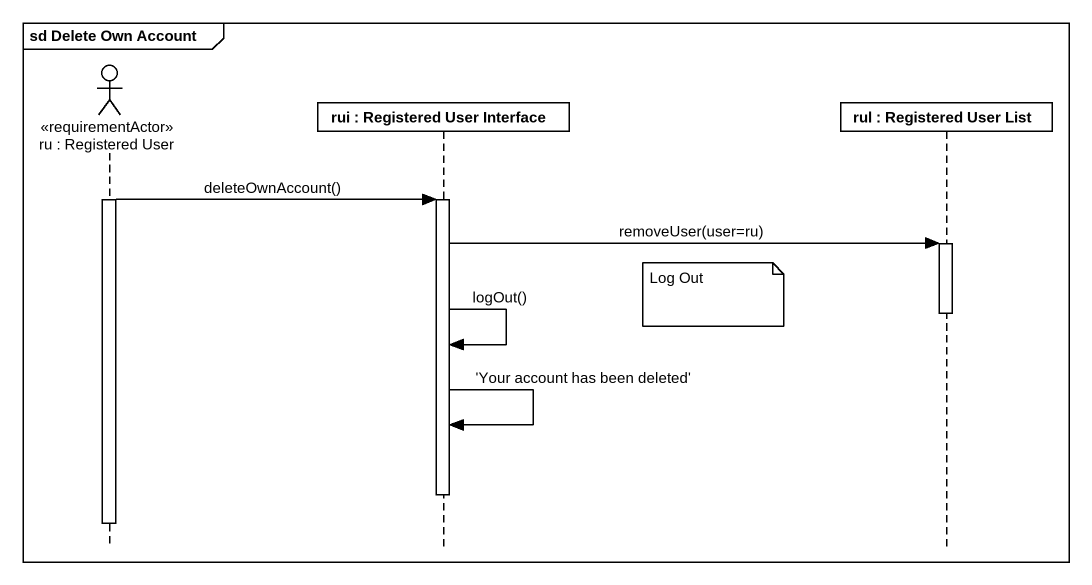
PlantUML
@startuml
mainframe sd Delete Own Account
hide footbox
actor "ru : Registered User" as ru <<requirementActor>>
participant "rui : Registered User Interface" as rui
participant "rul : Registered User List" as rul

activate ru
ru -> rui : deleteOwnAccount()
activate rui
rui -> rul : removeUser(user=ru)
activate rul
note left of rul : Log Out
deactivate rul
rui -> rui : logOut()
rui -> rui : 'Your account has been deleted'
deactivate rui
deactivate ru
@enduml
